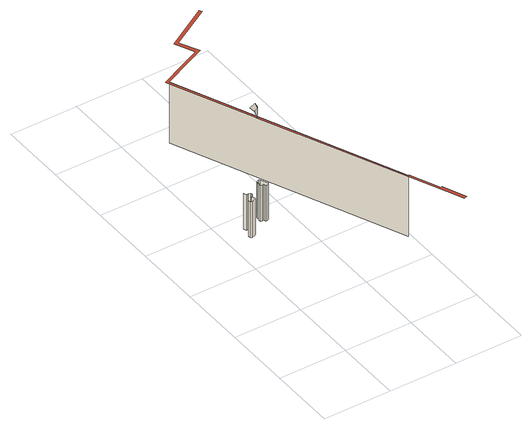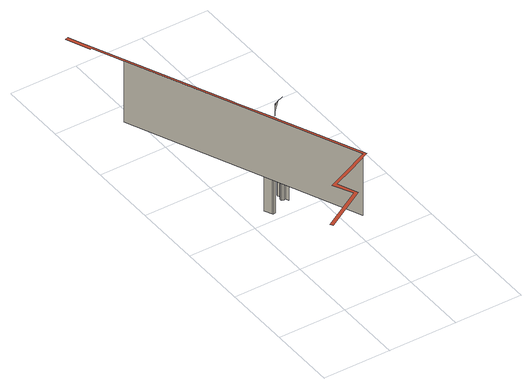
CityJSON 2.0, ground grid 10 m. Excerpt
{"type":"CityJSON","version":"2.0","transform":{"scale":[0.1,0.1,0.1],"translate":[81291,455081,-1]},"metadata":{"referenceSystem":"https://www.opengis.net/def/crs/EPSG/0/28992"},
"CityObjects":{
"building1":{"type":"Building","attributes":{"Volume":104797.07,"Dakoppervlakte":8542.52,"Muuroppervlakte":13883.88,"Vloeroppervlakte":5073.26,"hoogte_Z_max_in_m_NAP":34.28,"GEB_DOEL":"kantoorfunctie - kantoorfunctie,woonfunctie","yearOfConstruction":1620,"measuredHeight":34.75},"geometry":[{"type":"MultiSurface","lod":"2","boundaries":[[[0,1,2,3]],[[4,5,1,0]],[[6,7,5,4]],[[8,9,10,11]],[[12,13,7,6]],[[14,15,13,12]],[[11,10,16,17]],[[18,19,15,14]],[[17,16,20,21]],[[22,23,19,18]],[[21,20,23,22]],[[24,25,26,27]],[[28,29,30,31]],[[31,30,32,33]],[[34,35,29,28]],[[33,32,36,37]],[[27,38,24]],[[39,40,35,34]],[[37,36,41,42]],[[42,41,43,44]],[[45,46,40,39]],[[47,48,49,45,39,34,28,31,33,37,42,44,50,51]],[[49,52,46,45]],[[25,24,53]],[[24,38,54,53]],[[44,43,55,50]],[[48,56,52,49]],[[50,55,57,51]],[[47,58,56,48]],[[51,57,58,47]],[[59,60,61,62]],[[63,64,65,66,67,68,69,70,71,72,59,62,73,74,75,76,77,78,79,80,81,82]]],"semantics":{"surfaces":[{"type":"WallSurface"},{"type":"GroundSurface"},{"type":"RoofSurface"}],"values":[0,0,0,0,0,0,0,0,0,0,0,null,0,0,0,0,null,0,0,0,0,1,0,null,null,0,0,0,0,0,0,2]}}]}
},
"vertices":[
[31,257,5],[31,257,62],[30,260,62],[30,260,5],[33,256,5],[33,256,62],[39,258,5],[39,258,62],[33,276,5],[33,276,62],[35,271,62],[35,271,5],[40,260,5],[40,260,62],[37,265,5],[37,265,62],[37,272,62],[37,272,5],[40,266,5],[40,266,62],[40,271,62],[40,271,5],[41,269,5],[41,269,62],[61,286,179],[60,290,185],[50,286,185],[55,283,179],[60,277,5],[60,277,62],[59,279,62],[59,279,5],[60,281,62],[60,281,5],[62,276,5],[62,276,62],[61,282,62],[61,282,5],[61,286,166],[64,277,5],[64,277,62],[60,284,62],[60,284,5],[61,287,62],[61,287,5],[65,274,5],[65,274,62],[71,276,5],[70,274,5],[67,273,5],[64,288,5],[66,287,5],[67,273,62],[63,289,179],[63,289,162],[64,288,62],[70,274,62],[66,287,62],[71,276,62],[155,87,160],[155,87,62],[14,413,62],[14,413,160],[63,292,160],[63,291,160],[88,235,160],[88,234,160],[182,20,160],[187,8,160],[192,10,160],[177,44,160],[175,43,160],[156,87,160],[56,432,160],[82,444,160],[68,472,160],[129,508,160],[126,512,160],[62,474,160],[75,445,160],[44,431,160],[9,415,160],[38,348,160]
]}
